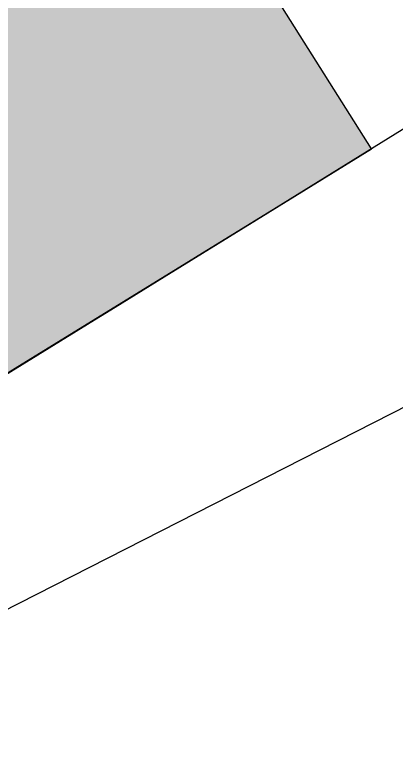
# Model space of a CAD drawing. Header units: millimetres. Extents: x 605783 to 631525, y 1302882 to 1327028.
# Drawn here: x 608350.6 to 608506, y 1304195.5 to 1304496.3 of the extents above; entities that cross this region are included whole.
import ezdxf

# ---------------------------------------------------------------- set-up
doc = ezdxf.new("R2010")
doc.units = ezdxf.units.MM
doc.layers.add('2', color=7, linetype='Continuous')
doc.layers.add('CVL_CUADCON_TIT', color=1, linetype='Continuous')

msp = doc.modelspace()

# ---------------------------------------------------------------- hatches: boundary and pattern name
h = msp.add_hatch(color=7)
h.set_gradient(color1=(0, 0, 255), color2=(255, 255, 0), tint=1)
h.paths.add_polyline_path([(608256.30639, 1304448.77558), (608318.88312, 1304340.91344), (608201.42371, 1304268.80441), (608205.53505, 1304263.01568), (608495.94648, 1304441.73877), (608421.78644, 1304559.30772)])

# ---------------------------------------------------------------- linework, layer by layer
at = {"layer": '2', "color": 1, "linetype": 'Continuous'}
for points in [[(608593.30603, 1304495.14367), (608511.28203, 1304451.24467), (608391.50503, 1304376.99967), (608205.53503, 1304263.01567)], [(608626.57003, 1304396.14467), (608337.74503, 1304249.11667), (608338.17403, 1304234.11967), (608275.09503, 1304218.10367), (608274.76703, 1304204.12567), (608244.08003, 1304195.52767)]]:
    msp.add_lwpolyline(points, dxfattribs=at)
at = {"layer": 'CVL_CUADCON_TIT', "color": 2, "flags": 128}
for points in [[(608201.4237, 1304268.80441), (608205.53503, 1304263.01567), (608495.94648, 1304441.73877), (608421.78644, 1304559.30772), (608256.30639, 1304448.77558), (608318.88312, 1304340.91344), (608201.4237, 1304268.80441)], [(608201.42371, 1304268.80441), (608205.53505, 1304263.01568), (608322.34075, 1304334.60777), (608495.94648, 1304441.73877), (608421.78644, 1304559.30772), (608256.30639, 1304448.77558), (608318.88312, 1304340.91344), (608201.42371, 1304268.80441)]]:
    msp.add_lwpolyline(points, dxfattribs=at)

doc.saveas('drawing.dxf')
